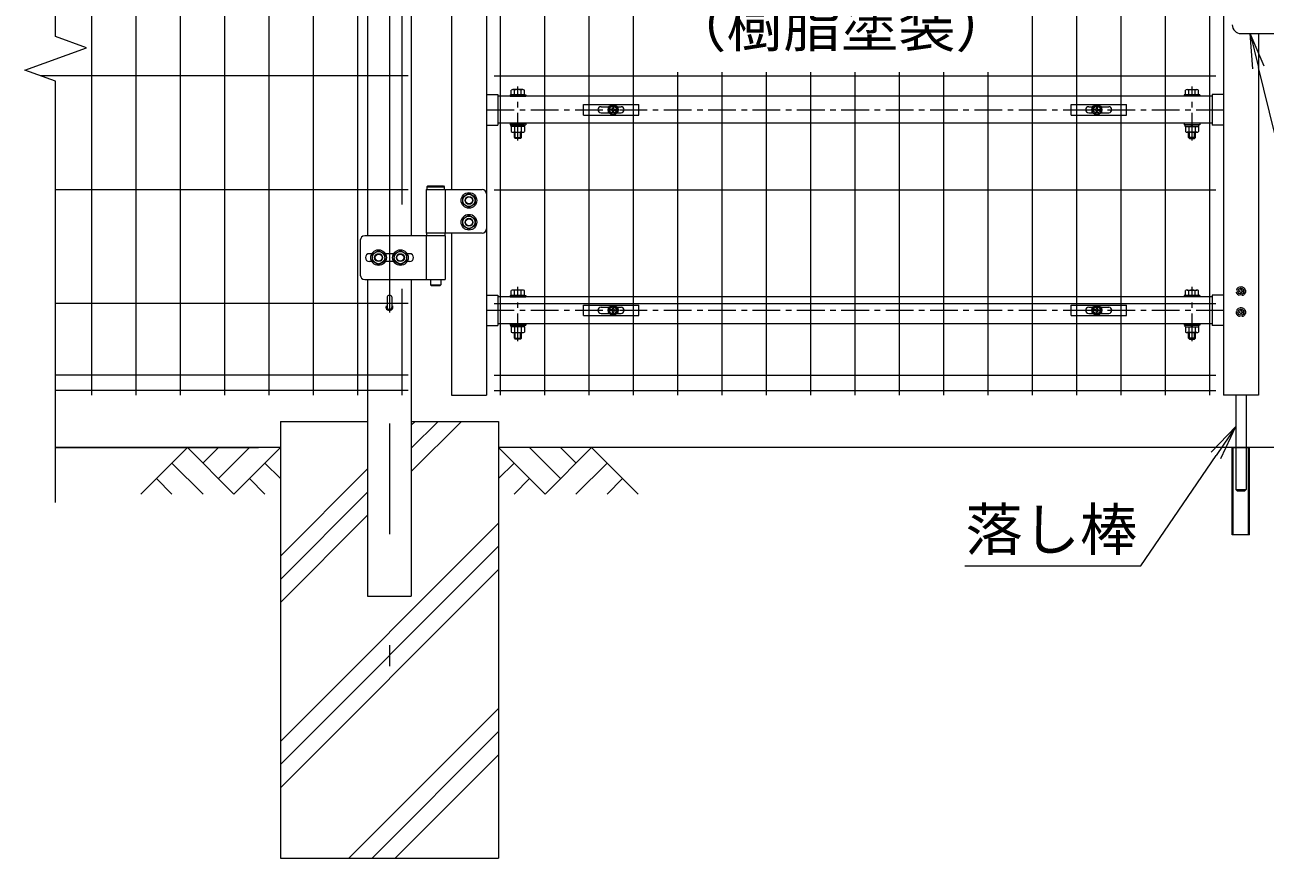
# Model space of a CAD drawing. Units: millimetres, scale not verified. Extents: x -4200 to 4200, y -2970 to 2970.
# Drawn here: x -222 to 1199, y -722 to 232 of the extents above; entities that cross this region are included whole.
import ezdxf
from ezdxf.enums import TextEntityAlignment as Align

# ---------------------------------------------------------------- set-up
doc = ezdxf.new("R2010")
doc.units = ezdxf.units.MM
doc.header["$LTSCALE"] = 20
doc.linetypes.add('USER1', pattern=[50.8, 31.75, -6.35, 6.35, -6.35])
doc.linetypes.add('USER2', pattern=[0.375, 0.25, -0.125])
for name, color, linetype, lineweight in [('0-0_D-STR-TXT', 7, 'Continuous', 9), ('0-1_LAYER04', 7, 'Continuous', 9), ('0-2_D-BGD', 7, 'Continuous', 9), ('0-3_D-BMK', 2, 'USER1', 13), ('0-4_D-STR1', 1, 'Continuous', 18), ('0-5_D-STR-DIM', 7, 'Continuous', 9), ('0-6_0', 7, 'Continuous', 9), ('0-7_D-DCR-HCH', 7, 'Continuous', 9), ('0-8_D-STR3', 3, 'Continuous', 13), ('0-A_Defpoints', 6, 'Continuous', 18), ('0-B_D-STR2', 7, 'Continuous', 9)]:
    doc.layers.add(name, color=color, linetype=linetype, lineweight=lineweight)
doc.styles.add('ＭＳ ゴシック', font='')
doc.styles.get('ＭＳ ゴシック').set_extended_font_data('MS Gothic')

# ---------------------------------------------------------------- blocks, each defined once
blk = doc.blocks.new('U6')
at = {"layer": '0-3_D-BMK'}
for p, q in [((2440, 6428), (2440, 7669.8)), ((17880, 6428), (17880, 7669.8)), ((1720, 7135), (18600, 7135)), ((2440, 1837), (2440, 3078.8)), ((17880, 1837), (17880, 3078.8)), ((1720, 2544), (18600, 2544))]:
    blk.add_line(p, q, dxfattribs=at)
at = {"layer": '0-4_D-STR1'}
for p, q in [((1720, 14300), (1720, 600)), ((18600, 14300), (18600, 600)), ((920, 12540), (920, 5310)), ((19400, 8880), (19400, 600)), ((1720, 7485), (1980, 7485)), ((1980, 7485), (1980, 6785)), ((18340, 7445), (1980, 7445)), ((18600, 7485), (18340, 7485)), ((18340, 7485), (18340, 6785)), ((18340, 6825), (1980, 6825)), ((1720, 6785), (1980, 6785)), ((18600, 6785), (18340, 6785)), ((920, 4310), (920, 600)), ((1720, 2894), (1980, 2894)), ((1980, 2894), (1980, 2194)), ((18340, 2854), (1980, 2854)), ((18600, 2894), (18340, 2894)), ((18340, 2894), (18340, 2194)), ((1720, 2194), (1980, 2194)), ((18340, 2234), (1980, 2234)), ((18600, 2194), (18340, 2194)), ((920, 600), (1720, 600)), ((19400, 600), (18600, 600))]:
    blk.add_line(p, q, dxfattribs=at)
at = {"layer": '0-8_D-STR3'}
for p, q in [((19000, 8880), (20000, 8880)), ((2260, 7477), (2260, 7445)), ((2260, 7477), (2620, 7477)), ((2260, 7445), (2620, 7445)), ((2290, 7477), (2290, 7586)), ((2590.1, 7477), (2290, 7477)), ((2552.6, 7597.1), (2327.5, 7597.1)), ((2365, 7477), (2365, 7586)), ((2515.1, 7477), (2515.1, 7586)), ((2590.1, 7477), (2590.1, 7586)), ((2620, 7477), (2620, 7445)), ((17700, 7477), (17700, 7445)), ((18060, 7477), (17700, 7477)), ((18060, 7445), (17700, 7445)), ((17730, 7477), (17730, 7586)), ((17730, 7477), (18030, 7477)), ((17767.5, 7597.1), (17992.5, 7597.1)), ((17805, 7477), (17805, 7586)), ((17955, 7477), (17955, 7586)), ((18030, 7477), (18030, 7586)), ((18060, 7477), (18060, 7445)), ((2260, 6825), (2260, 6793)), ((2260, 6825), (2620, 6825)), ((2620, 6825), (2620, 6793)), ((17700, 6825), (17700, 6793)), ((18060, 6825), (17700, 6825)), ((18060, 6825), (18060, 6793)), ((2260, 6793), (2620, 6793)), ((2290, 6753), (2290, 6634)), ((2327.5, 6623), (2552.6, 6623)), ((2360, 6497), (2360, 6623)), ((2365, 6753), (2365, 6634)), ((2380, 6477), (2380, 6623)), ((2447.5, 6753), (2424.5, 6793)), ((2461.4, 6753), (2438.3, 6793)), ((2500, 6477), (2500, 6623)), ((2515.1, 6753), (2515.1, 6634)), ((2520, 6497), (2520, 6623)), ((2590.1, 6753), (2590.1, 6634)), ((18060, 6793), (17700, 6793)), ((17730, 6753), (17730, 6634)), ((17992.5, 6623), (17767.5, 6623)), ((17800, 6497), (17800, 6623)), ((17805, 6753), (17805, 6634)), ((17820, 6477), (17820, 6623)), ((17858.6, 6753), (17881.7, 6793)), ((17872.5, 6753), (17895.6, 6793)), ((17940, 6477), (17940, 6623)), ((17955, 6753), (17955, 6634)), ((17960, 6497), (17960, 6623)), ((18030, 6753), (18030, 6634)), ((2360, 6497), (2380, 6477)), ((2360, 6497), (2520, 6497)), ((2500, 6477), (2380, 6477)), ((2500, 6477), (2520, 6497)), ((17820, 6477), (17800, 6497)), ((17960, 6497), (17800, 6497)), ((17820, 6477), (17940, 6477)), ((17960, 6497), (17940, 6477)), ((340, 5310), (1620, 5310)), ((340, 5310), (340, 4310)), ((376, 5390), (356, 5370)), ((356, 5370), (756, 5370)), ((356, 5370), (356, 5310)), ((356, 5310), (756, 5310)), ((376, 5390), (736, 5390)), ((736, 5390), (756, 5370)), ((756, 5370), (756, 5310)), ((772, 5310), (772, 4310)), ((1720, 5210), (1720, 4410)), ((1620, 4310), (340, 4310)), ((766, 4310), (766, 4250)), ((-1168, 4150), (-1168, 3350)), ((772, 4250), (-1068, 4250)), ((340, 4250), (340, 3250)), ((766, 4250), (346, 4250)), ((772, 4250), (772, 3250)), ((-1050, 3750), (-1049.8, 3750)), ((-905.9, 3840), (-960, 3840)), ((-405.9, 3840), (-594.1, 3840)), ((-40, 3840), (-94.1, 3840)), ((50, 3750), (50.2, 3750)), ((-905.9, 3660), (-960, 3660)), ((-405.9, 3660), (-594.1, 3660)), ((-40, 3660), (-94.1, 3660)), ((-1068, 3250), (772, 3250)), ((436, 3250), (436, 3130)), ((676, 3250), (676, 3130)), ((2260, 2886), (2260, 2854)), ((2260, 2886), (2620, 2886)), ((2260, 2854), (2620, 2854)), ((2290, 2886), (2290, 2995)), ((2590.1, 2886), (2290, 2886)), ((2552.6, 3006.1), (2327.5, 3006.1)), ((2365, 2886), (2365, 2995)), ((2515.1, 2886), (2515.1, 2995)), ((2590.1, 2886), (2590.1, 2995)), ((2620, 2886), (2620, 2854)), ((17700, 2886), (17700, 2854)), ((18060, 2886), (17700, 2886)), ((18060, 2854), (17700, 2854)), ((17730, 2886), (17730, 2995)), ((17730, 2886), (18030, 2886)), ((17767.5, 3006.1), (17992.5, 3006.1)), ((17805, 2886), (17805, 2995)), ((17955, 2886), (17955, 2995)), ((18030, 2886), (18030, 2995)), ((18060, 2886), (18060, 2854)), ((2260, 2234), (2260, 2202)), ((2260, 2234), (2620, 2234)), ((2260, 2202), (2620, 2202)), ((2290, 2162), (2290, 2043)), ((2327.5, 2032), (2552.6, 2032)), ((2360, 1906), (2360, 2032)), ((2365, 2162), (2365, 2043)), ((2380, 1886), (2380, 2032)), ((2447.5, 2162), (2424.5, 2202)), ((2461.4, 2162), (2438.3, 2202)), ((2500, 1886), (2500, 2032)), ((2515.1, 2162), (2515.1, 2043)), ((2520, 1906), (2520, 2032)), ((2590.1, 2162), (2590.1, 2043)), ((2620, 2234), (2620, 2202)), ((17700, 2234), (17700, 2202)), ((18060, 2234), (17700, 2234)), ((18060, 2202), (17700, 2202)), ((17730, 2162), (17730, 2043)), ((17992.5, 2032), (17767.5, 2032)), ((17800, 1906), (17800, 2032)), ((17805, 2162), (17805, 2043)), ((17820, 1886), (17820, 2032)), ((17858.6, 2162), (17881.7, 2202)), ((17872.5, 2162), (17895.6, 2202)), ((17940, 1886), (17940, 2032)), ((17955, 2162), (17955, 2043)), ((17960, 1906), (17960, 2032)), ((18030, 2162), (18030, 2043)), ((18060, 2234), (18060, 2202)), ((2360, 1906), (2380, 1886)), ((2360, 1906), (2520, 1906)), ((2500, 1886), (2380, 1886)), ((2500, 1886), (2520, 1906)), ((17820, 1886), (17800, 1906)), ((17960, 1906), (17800, 1906)), ((17820, 1886), (17940, 1886)), ((17960, 1906), (17940, 1886)), ((18880, 600), (18880, -1560.8)), ((19120, 600), (19120, -1560.8)), ((18800, -2600), (18800, -600)), ((18800, -600), (19200, -600)), ((18824, -2600), (18824, -600)), ((19176, -2600), (19176, -600)), ((19200, -2600), (19200, -600)), ((18880, -1560.8), (18920, -1600.8)), ((18880, -1560.8), (19120, -1560.8)), ((19080, -1600.8), (18920, -1600.8)), ((19080, -1600.8), (18920, -1600.8)), ((19080, -1600.8), (19120, -1560.8)), ((19200, -2600), (18800, -2600))]:
    blk.add_line(p, q, dxfattribs=at)
at = {"layer": '0-8_D-STR3', "linetype": 'USER2'}
for p, q in [((18963, 2971.7), (18937, 2972.1)), ((18992.1, 3043), (18991.7, 3017.1)), ((18992.1, 2917), (18991.7, 2942.9)), ((18992.1, 3043), (19007.9, 3043)), ((18992.1, 2917), (19007.9, 2917)), ((19007.9, 3043), (19008.4, 3017.1)), ((19007.9, 2917), (19008.4, 2942.9)), ((19037.1, 2988.4), (19063, 2987.9)), ((19037.1, 2971.7), (19063, 2972.1)), ((19063, 2987.9), (19063, 2972.1)), ((18992.1, 2563), (18991.7, 2537.1)), ((18992.1, 2563), (19007.9, 2563)), ((19007.9, 2563), (19008.4, 2537.1)), ((18963, 2508.4), (18937, 2507.9)), ((18937, 2507.9), (18937, 2492.1)), ((18963, 2491.7), (18937, 2492.1)), ((18992.1, 2437), (18991.7, 2462.9)), ((18992.1, 2437), (19007.9, 2437)), ((19007.9, 2437), (19008.4, 2462.9)), ((19037.1, 2508.4), (19063, 2507.9)), ((19037.1, 2491.7), (19063, 2492.1)), ((19063, 2507.9), (19063, 2492.1))]:
    blk.add_line(p, q, dxfattribs=at)
at = {"layer": '0-8_D-STR3'}
for points in [[(2594, 6753), (2286, 6753), (2286, 6793)], [(2594, 6753), (2594, 6793), (2286, 6793)], [(17726, 6753), (18034, 6753), (18034, 6793)], [(17726, 6753), (17726, 6793), (18034, 6793)], [(766, 4310), (346, 4310), (346, 4250)], [(456, 3110), (436, 3130), (676, 3130)], [(456, 3110), (656, 3110), (676, 3130)], [(2594, 2162), (2286, 2162), (2286, 2202)], [(2594, 2162), (2594, 2202), (2286, 2202)], [(17726, 2162), (18034, 2162), (18034, 2202)], [(17726, 2162), (17726, 2202), (18034, 2202)]]:
    blk.add_lwpolyline(points, dxfattribs=at)
for points in [[(1320, 5222), (1460.3, 5141), (1460.3, 4979), (1320, 4898), (1179.7, 4979), (1179.7, 5141)], [(1320, 4722), (1460.3, 4641), (1460.3, 4479), (1320, 4398), (1179.7, 4479), (1179.7, 4641)], [(-750, 3912), (-609.7, 3831), (-609.7, 3669), (-750, 3588), (-890.3, 3669), (-890.3, 3831)], [(-250, 3912), (-109.7, 3831), (-109.7, 3669), (-250, 3588), (-390.3, 3669), (-390.3, 3831)]]:
    blk.add_lwpolyline(points, close=True, dxfattribs=at)
at = {"layer": '0-8_D-STR3', "linetype": 'USER2'}
blk.add_lwpolyline([(18963, 2988.4), (18937, 2987.9), (18937, 2972.1)], dxfattribs=at)
at = {"layer": '0-8_D-STR3'}
for centre, radius in [((1320, 5060), 180), ((1320, 5060), 140.7), ((1320, 5060), 90), ((1320, 5060), 80), ((1320, 4560), 180), ((1320, 4560), 140.7), ((1320, 4560), 90), ((1320, 4560), 80), ((-750, 3750), 180), ((-750, 3750), 140.7), ((-750, 3750), 90), ((-750, 3750), 80), ((-250, 3750), 180), ((-250, 3750), 140.7), ((-250, 3750), 90), ((-250, 3750), 80), ((19000, 2980), 70), ((19000, 2500), 70)]:
    blk.add_circle(centre, radius, dxfattribs=at)
at = {"layer": '0-8_D-STR3', "linetype": 'USER2'}
for centre in [(19000, 2980), (19000, 2500)]:
    blk.add_circle(centre, 105, dxfattribs=at)
at = {"layer": '0-8_D-STR3'}
for centre, radius, start, end in [((19000, 9080), 200, 180.00001, 270), ((2327.5, 7528), 69.1, 57.13278, 122.86722), ((2440, 7337.2), 259.8, 73.22135, 106.77865), ((2552.6, 7528), 69.1, 57.13278, 122.86722), ((17767.5, 7528), 69.1, 57.13278, 122.86722), ((17880, 7337.2), 259.8, 73.22135, 106.77865), ((17992.5, 7528), 69.1, 57.13278, 122.86722), ((2327.5, 6692.1), 69.1, 237.13278, 302.86722), ((2440, 6882.8), 259.8, 253.22135, 286.77865), ((2552.6, 6692.1), 69.1, 237.13278, 302.86722), ((17767.5, 6692.1), 69.1, 237.13278, 302.86722), ((17880, 6882.8), 259.8, 253.22135, 286.77865), ((17992.5, 6692.1), 69.1, 237.13278, 302.86722), ((1620, 5210), 100, 0, 90), ((1620, 4410), 100, 270, 0), ((-1068, 4150), 100, 90, 180), ((-960, 3750), 90, 90, 180), ((-960, 3750), 90, 180, 270), ((-40, 3750), 90, 0, 90), ((-40, 3750), 90, 270, 0), ((-1068, 3350), 100, 180, 270), ((2327.5, 2937), 69.1, 57.13278, 122.86722), ((2440, 2746.2), 259.8, 73.22135, 106.77865), ((2552.6, 2937), 69.1, 57.13278, 122.86722), ((17767.5, 2937), 69.1, 57.13278, 122.86722), ((17880, 2746.2), 259.8, 73.22135, 106.77865), ((17992.5, 2937), 69.1, 57.13278, 122.86722), ((2327.5, 2101.1), 69.1, 237.13278, 302.86722), ((2440, 2291.8), 259.8, 253.22135, 286.77865), ((2552.6, 2101.1), 69.1, 237.13278, 302.86722), ((17767.5, 2101.1), 69.1, 237.13278, 302.86722), ((17880, 2291.8), 259.8, 253.22135, 286.77865), ((17992.5, 2101.1), 69.1, 237.13278, 302.86722)]:
    blk.add_arc(centre, radius, start, end, dxfattribs=at)
at = {"layer": '0-8_D-STR3', "linetype": 'USER2'}
for centre, start, end in [((18961.9, 3018.1), 270, 0), ((18961.9, 2941.9), 0, 90), ((19038.1, 3018.1), 180, 270), ((19038.1, 2941.9), 90, 180), ((18961.9, 2538.1), 270, 0), ((18961.9, 2461.9), 0, 90), ((19038.1, 2538.1), 180, 270), ((19038.1, 2461.9), 90, 180)]:
    blk.add_arc(centre, 29.8, start, end, dxfattribs=at)
at = {"layer": '0-A_Defpoints'}
for centre in [(4620, 7135), (15700, 7135), (4620, 2544), (15700, 2544)]:
    blk.add_circle(centre, 80, dxfattribs=at)
blk = doc.blocks.new('A$C1aa64d16')
at = {"layer": '0-8_D-STR3'}
for p, q in [((-679.7, 120), (590.3, 120)), ((-679.7, -120), (-679.7, 120)), ((-274.7, 70), (-91.2, 70)), ((-37.1, 8.4), (-63, 7.9)), ((-63, 7.9), (-63, -7.9)), ((-7.9, 63), (-8.4, 37.1)), ((-7.9, 63), (7.9, 63)), ((7.9, 63), (8.4, 37.1)), ((37.1, 8.4), (63, 7.9)), ((63, 7.9), (63, -7.9)), ((91.2, 70), (185.3, 70)), ((-274.7, -70), (-91.2, -70)), ((-37.1, -8.4), (-63, -7.9)), ((-7.9, -63), (-8.4, -37.1)), ((37.1, -8.4), (63, -7.9)), ((91.2, -70), (185.3, -70))]:
    blk.add_line(p, q, dxfattribs=at)
for points in [[(-679.7, -120), (590.3, -120), (590.3, 120)], [(-7.9, -63), (7.9, -63), (8.4, -37.1)]]:
    blk.add_lwpolyline(points, dxfattribs=at)
for radius in [115, 105]:
    blk.add_circle((0, 0), radius, dxfattribs=at)
for centre, radius, start, end in [((-274.7, 0), 70, 90, 270), ((-38.1, 38.1), 29.8, 270, 0), ((38.1, 38.1), 29.8, 180, 270), ((185.3, 0), 70, 270, 90), ((-38.1, -38.1), 29.8, 0, 90), ((38.1, -38.1), 29.8, 90, 180)]:
    blk.add_arc(centre, radius, start, end, dxfattribs=at)
blk = doc.blocks.new('A$Cf29bf4b8')
at = {"layer": '0-8_D-STR3'}
for p, q in [((-590.3, 120), (679.7, 120)), ((-590.3, -120), (-590.3, 120)), ((-185.3, 70), (-91.2, 70)), ((-37.1, 8.4), (-63, 7.9)), ((-63, 7.9), (-63, -7.9)), ((-7.9, 63), (-8.4, 37.1)), ((-7.9, 63), (7.9, 63)), ((7.9, 63), (8.4, 37.1)), ((37.1, 8.4), (63, 7.9)), ((63, 7.9), (63, -7.9)), ((91.2, 70), (274.7, 70)), ((-185.3, -70), (-91.2, -70)), ((-37.1, -8.4), (-63, -7.9)), ((-7.9, -63), (-8.4, -37.1)), ((37.1, -8.4), (63, -7.9)), ((91.2, -70), (274.7, -70))]:
    blk.add_line(p, q, dxfattribs=at)
for points in [[(-590.3, -120), (679.7, -120), (679.7, 120)], [(-7.9, -63), (7.9, -63), (8.4, -37.1)]]:
    blk.add_lwpolyline(points, dxfattribs=at)
for radius in [115, 105]:
    blk.add_circle((0, 0), radius, dxfattribs=at)
for centre, radius, start, end in [((-185.3, 0), 70, 90, 270), ((-38.1, 38.1), 29.8, 270, 0), ((38.1, 38.1), 29.8, 180, 270), ((274.7, 0), 70, 270, 90), ((-38.1, -38.1), 29.8, 0, 90), ((38.1, -38.1), 29.8, 90, 180)]:
    blk.add_arc(centre, radius, start, end, dxfattribs=at)
blk = doc.blocks.new('_Open')
at = {"layer": '0-6_0'}
blk.add_line((-20, 3.33), (0, 0), dxfattribs=at)
blk.add_lwpolyline([(-20, -3.33), (0, 0), (-20, 0)], dxfattribs=at)

msp = doc.modelspace()

# ---------------------------------------------------------------- linework, layer by layer
at = {"layer": '0-0_D-STR-TXT'}
for points in [[(1528.64, -371.93), (1327.58, -371.93), (1190.85, 182.85)], [(854.55, -387.83), (1056.03, -387.83), (1142.23, -261.16)]]:
    msp.add_lwpolyline(points, dxfattribs=at)
at = {"layer": '0-1_LAYER04'}
for p, q in [((70.74, -222.31), (170.74, -222.31)), ((70.74, -222.31), (70.74, -722.31)), ((220.74, -222.31), (320.74, -222.31)), ((320.74, -222.31), (320.74, -722.31)), ((70.74, -722.31), (320.74, -722.31))]:
    msp.add_line(p, q, dxfattribs=at)
at = {"layer": '0-2_D-BGD'}
for p, q in [((-186.64, -252.35), (45.74, -252.35)), ((70.74, -252.35), (-186.64, -252.35)), ((2070.73, -252.31), (320.74, -252.31))]:
    msp.add_line(p, q, dxfattribs=at)
at = {"layer": '0-3_D-BMK'}
msp.add_line((195.73, 537.47), (195.73, -502.31), dxfattribs=at)
at = {"layer": '0-4_D-STR1'}
for p, q in [((170.73, 351.69), (170.73, -9.81)), ((220.73, 351.69), (220.73, -9.81)), ((170.73, -59.81), (170.73, -422.31)), ((220.73, -59.81), (220.73, -422.31)), ((170.73, -422.31), (220.73, -422.31))]:
    msp.add_line(p, q, dxfattribs=at)
msp.add_arc((195.73, -91.31), 4, 162.5424, 17.4576, dxfattribs=at)
at = {"layer": '0-7_D-DCR-HCH'}
for p, q in [((220.74, -279.64), (278.06, -222.31)), ((220.74, -253.12), (251.54, -222.31)), ((220.74, -226.6), (225.03, -222.31)), ((-35.69, -252.35), (-88.9, -305.57)), ((-35.69, -252.35), (17.52, -305.57)), ((-17.95, -270.09), (-0.21, -252.35)), ((-0.21, -287.83), (35.26, -252.35)), ((17.52, -305.57), (70.74, -252.35)), ((373.95, -305.53), (320.74, -252.31)), ((391.68, -287.79), (356.21, -252.31)), ((427.16, -252.31), (373.95, -305.53)), ((409.51, -270.14), (391.68, -252.31)), ((427.16, -252.31), (480.37, -305.53)), ((-53.43, -270.09), (-17.79, -305.57)), ((53, -270.09), (70.74, -287.75)), ((70.74, -376.6), (170.74, -276.6)), ((338.47, -270.05), (320.74, -287.71)), ((444.9, -270.05), (409.26, -305.53)), ((-71.16, -287.83), (-53.34, -305.57)), ((35.26, -287.83), (53.08, -305.57)), ((356.21, -287.79), (338.39, -305.53)), ((462.63, -287.79), (444.82, -305.53)), ((70.74, -403.12), (170.74, -303.12)), ((70.74, -429.64), (170.74, -329.64)), ((70.74, -588.74), (320.74, -338.74)), ((70.74, -615.25), (320.74, -365.25)), ((70.74, -641.77), (320.74, -391.77)), ((149.29, -722.31), (320.74, -550.87)), ((175.81, -722.31), (320.74, -577.39)), ((202.32, -722.31), (320.74, -603.9))]:
    msp.add_line(p, q, dxfattribs=at)
at = {"layer": '0-8_D-STR3'}
for p, q in [((193.13, -79.6), (193.13, -91.76)), ((198.33, -79.6), (198.33, -91.76))]:
    msp.add_line(p, q, dxfattribs=at)
msp.add_arc((195.73, -91.76), 2.6, 180, 0, dxfattribs=at)
msp.add_ellipse((195.73, -79.61), major_axis=(-2.6, 0), ratio=0.649974, start_param=3.1415927, end_param=6.2831853, dxfattribs=at)
at = {"layer": '0-B_D-STR2'}
for p, q in [((-186.64, 218.34), (-186.64, 640.69)), ((-145.43, 577.68), (-145.43, -192.32)), ((-94.66, 577.68), (-94.66, -192.32)), ((-43.89, 577.68), (-43.89, -192.32)), ((6.83, 577.68), (6.83, -192.32)), ((57.65, 577.68), (57.65, -192.32)), ((108.37, 577.68), (108.37, -192.32)), ((159.17, 577.68), (159.17, -192.32)), ((322.58, 577.68), (322.58, -192.32)), ((373.35, 577.68), (373.35, -192.32)), ((424.12, 577.68), (424.12, -192.32)), ((474.89, 577.68), (474.89, -192.32)), ((931.82, 577.68), (931.82, -192.32)), ((982.59, 577.68), (982.59, -192.32)), ((1033.36, 577.68), (1033.36, -192.32)), ((1084.13, 577.68), (1084.13, -192.32)), ((1134.9, 577.68), (1134.9, -192.32)), ((209.96, 320.23), (209.96, 26.13)), ((-151.4, 205.51), (-186.64, 218.34)), ((-221.87, 179.86), (-151.4, 205.51)), ((-186.64, 167.03), (-221.87, 179.86)), ((216.94, 173.18), (-203.54, 173.18)), ((315.58, 173.18), (1141.9, 173.18)), ((525.66, 177.62), (525.66, -192.32)), ((576.43, 177.62), (576.43, -192.32)), ((627.2, 177.62), (627.2, -192.32)), ((677.97, 177.62), (677.97, -192.32)), ((728.74, 177.62), (728.74, -192.32)), ((779.51, 177.62), (779.51, -192.32)), ((830.28, 177.62), (830.28, -192.32)), ((881.05, 177.62), (881.05, -192.32)), ((-186.64, -315.31), (-186.64, 167.03)), ((216.94, 42.93), (-186.64, 42.93)), ((315.58, 42.93), (1141.9, 42.93)), ((209.96, -70.52), (209.96, -192.32)), ((216.94, -87.32), (-186.64, -87.32)), ((315.58, -87.32), (1141.9, -87.32)), ((216.94, -169.32), (-186.64, -169.32)), ((315.58, -169.33), (1141.9, -169.33)), ((216.94, -186.92), (-186.64, -186.92)), ((315.58, -186.92), (1141.9, -186.92))]:
    msp.add_line(p, q, dxfattribs=at)

# ---------------------------------------------------------------- block references
at = {"layer": '0-0_D-STR-TXT', "xscale": 2, "yscale": 2}
for p, rotation in [((1181.28, 221.69), 103.84522), ((1164.74, -228.09), 55.76294)]:
    msp.add_blockref('_Open', p, dxfattribs=dict(at, rotation=rotation))
at = {"layer": '0-5_D-STR-DIM', "xscale": 0.05, "yscale": 0.05}
for name, p in [('A$C1aa64d16', (451.74, 134.44)), ('A$Cf29bf4b8', (1005.74, 134.44)), ('A$C1aa64d16', (451.74, -95.12)), ('A$Cf29bf4b8', (1005.74, -95.12))]:
    msp.add_blockref(name, p, dxfattribs=at)
at = {"layer": '0-6_0', "xscale": 0.05, "yscale": 0.05}
msp.add_blockref('U6', (220.74, -222.31), dxfattribs=at)

# ---------------------------------------------------------------- texts
at = {"layer": '0-0_D-STR-TXT', "style": 'ＭＳ ゴシック'}
for s, p in [('（樹脂塗装）', (515.93, 192.08)), ('落し棒', (855.2, -384.47))]:
    msp.add_text(s, height=48.09, dxfattribs=at).set_placement(p, align=Align.BOTTOM_LEFT)

doc.saveas('drawing.dxf')
